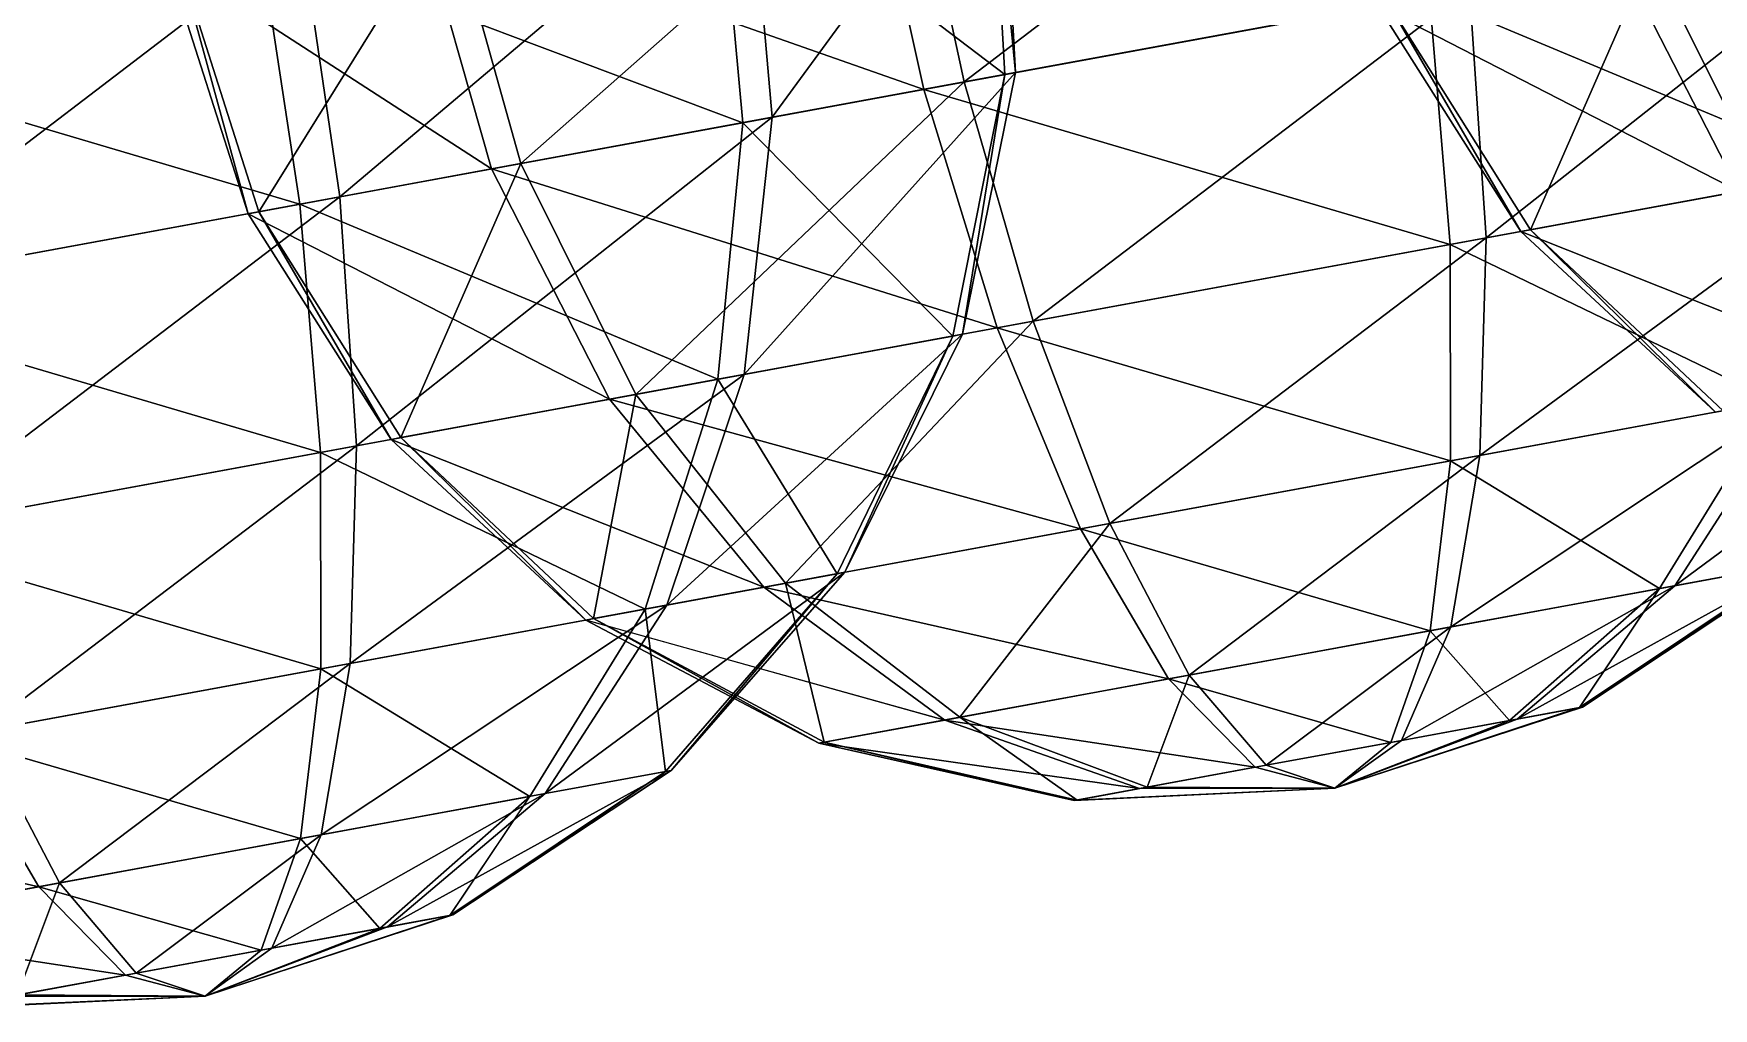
# Model space of a CAD drawing. Header units: metres. Extents: x -550 to 12, y -466 to 28.
# Drawn here: x -352.53 to -303.52, y -203.43 to -174.97 of the extents above; entities that cross this region are included whole.
import ezdxf

# ---------------------------------------------------------------- set-up
doc = ezdxf.new("R2010")
doc.units = ezdxf.units.M

msp = doc.modelspace()

# ---------------------------------------------------------------- linework, layer by layer
for points in [[(-325.38333, -176.38591, -1095.0349), (-327.0284, -168.7937, -1096.0277), (-311.75928, -165.98315, -1095.6974), (-311.7592, -165.98305, -1095.6973)], [(-325.38333, -176.38591, -1095.0349), (-311.75928, -165.98315, -1095.6974), (-310.6345, -173.67111, -1094.716), (-310.6344, -173.671, -1094.7158)], [(-345.93448, -172.27371, -922.5307), (-362.3284, -167.39629, -923.8425), (-361.2036, -175.08427, -922.86096), (-361.20352, -175.08417, -922.86084)], [(-324.19247, -176.16672, -943.5734), (-324.63275, -168.35275, -943.2879), (-332.5486, -169.8098, -930.00745), (-332.54852, -169.8097, -930.0073)], [(-330.98138, -177.41634, -971.717), (-331.66113, -169.64645, -972.42426), (-324.30792, -168.29295, -958.81354), (-324.30783, -168.29285, -958.8134)], [(-330.98138, -177.41634, -971.717), (-324.30792, -168.29295, -958.81354), (-323.87872, -176.10896, -958.57), (-323.87863, -176.10886, -958.5699)], [(-323.87872, -176.10896, -958.57), (-324.30792, -168.29295, -958.81354), (-324.63275, -168.35275, -943.2879), (-324.63266, -168.35265, -943.2878)], [(-323.87872, -176.10896, -958.57), (-324.63275, -168.35275, -943.2879), (-324.19247, -176.16672, -943.5734), (-324.19238, -176.16661, -943.5733)], [(-326.55432, -176.60146, -1039.0668), (-328.24072, -169.01686, -1038.0853), (-341.30176, -171.42097, -1046.1342), (-341.30167, -171.42087, -1046.134)], [(-338.31308, -178.76585, -1087.8129), (-340.41428, -171.25761, -1088.5509), (-327.0284, -168.7937, -1096.0277), (-327.02832, -168.7936, -1096.0276)], [(-338.31308, -178.76585, -1087.8129), (-327.0284, -168.7937, -1096.0277), (-325.38333, -176.38591, -1095.0349), (-325.38324, -176.3858, -1095.0348)], [(-311.80548, -173.88666, -1038.7478), (-328.24072, -169.01686, -1038.0853), (-326.55432, -176.60146, -1039.0668), (-326.55423, -176.60135, -1039.0667)], [(-331.83862, -177.57413, -930.7455), (-332.5486, -169.8098, -930.00745), (-345.93448, -172.27371, -922.5307), (-345.9344, -172.2736, -922.5306)], [(-343.59738, -179.73853, -979.4916), (-344.72217, -172.05057, -980.47314), (-331.66113, -169.64645, -972.42426), (-331.66104, -169.64635, -972.42413)], [(-343.59738, -179.73853, -979.4916), (-331.66113, -169.64645, -972.42426), (-330.98138, -177.41634, -971.717), (-330.9813, -177.41623, -971.71686)], [(-324.19247, -176.16672, -943.5734), (-332.5486, -169.8098, -930.00745), (-331.83862, -177.57413, -930.7455), (-331.83853, -177.57402, -930.74536)], [(-291.45837, -177.4984, -1157.1688), (-293.59143, -170.53404, -1154.291), (-306.20743, -172.85623, -1162.0657), (-306.20734, -172.85612, -1162.0656)], [(-302.00098, -179.43895, -1200.8734), (-305.3502, -172.69844, -1203.0371), (-292.42044, -170.3185, -1210.2592), (-292.42035, -170.31839, -1210.259)], [(-339.17032, -178.92365, -1046.8414), (-341.30176, -171.42097, -1046.1342), (-348.65497, -172.77446, -1059.7449), (-348.65488, -172.77435, -1059.7448)], [(-345.95923, -180.17326, -1074.985), (-348.33014, -172.71468, -1075.2705), (-340.41428, -171.25761, -1088.5509), (-340.41418, -171.2575, -1088.5508)], [(-345.95923, -180.17326, -1074.985), (-340.41428, -171.25761, -1088.5509), (-338.31308, -178.76585, -1087.8129), (-338.313, -178.76575, -1087.8127)], [(-326.55432, -176.60146, -1039.0668), (-341.30176, -171.42097, -1046.1342), (-339.17032, -178.92365, -1046.8414), (-339.17023, -178.92354, -1046.8413)], [(-299.60532, -178.99799, -1048.1335), (-298.87573, -171.50671, -1045.9698), (-311.80548, -173.88666, -1038.7478), (-311.8054, -173.88655, -1038.7477)], [(-310.14792, -180.93854, -1091.8381), (-310.6345, -173.67111, -1094.716), (-298.0185, -171.34892, -1086.9413), (-298.0184, -171.34882, -1086.9412)], [(-310.14792, -180.93854, -1091.8381), (-298.0185, -171.34892, -1086.9413), (-298.83673, -178.85652, -1084.8677), (-298.83664, -178.85641, -1084.8676)], [(-344.76837, -179.95407, -923.5235), (-345.93448, -172.27371, -922.5307), (-361.2036, -175.08427, -922.86096), (-361.20352, -175.08417, -922.86084)], [(-358.34622, -182.45332, -979.8106), (-359.9913, -174.86111, -980.8034), (-344.72217, -172.05057, -980.47314), (-344.72208, -172.05046, -980.473)], [(-358.34622, -182.45332, -979.8106), (-344.72217, -172.05057, -980.47314), (-343.59738, -179.73853, -979.4916), (-343.5973, -179.73842, -979.49146)], [(-331.83862, -177.57413, -930.7455), (-345.93448, -172.27371, -922.5307), (-344.76837, -179.95407, -923.5235), (-344.76828, -179.95396, -923.5234)], [(-346.27298, -180.23102, -1059.9884), (-348.65497, -172.77446, -1059.7449), (-348.33014, -172.71468, -1075.2705), (-348.33005, -172.71457, -1075.2704)], [(-339.17032, -178.92365, -1046.8414), (-348.65497, -172.77446, -1059.7449), (-346.27298, -180.23102, -1059.9884), (-346.2729, -180.23091, -1059.9883)], [(-346.27298, -180.23102, -1059.9884), (-348.33014, -172.71468, -1075.2705), (-345.95923, -180.17326, -1074.985), (-345.95914, -180.17316, -1074.9849)], [(-302.76956, -179.58041, -1164.1393), (-306.20743, -172.85623, -1162.0657), (-313.3101, -174.1636, -1175.2126), (-313.31, -174.1635, -1175.2125)], [(-308.85632, -180.7008, -1189.3722), (-312.99634, -174.10585, -1190.2092), (-305.3502, -172.69844, -1203.0371), (-305.3501, -172.69833, -1203.037)], [(-308.85632, -180.7008, -1189.3722), (-305.3502, -172.69844, -1203.0371), (-302.00098, -179.43895, -1200.8734), (-302.0009, -179.43884, -1200.8733)], [(-291.45837, -177.4984, -1157.1688), (-306.20743, -172.85623, -1162.0657), (-302.76956, -179.58041, -1164.1393), (-302.76947, -179.5803, -1164.1392)], [(-311.1978, -181.13179, -1041.6586), (-311.80548, -173.88666, -1038.7478), (-326.55432, -176.60146, -1039.0668), (-326.55423, -176.60135, -1039.0667)], [(-323.37137, -183.37256, -1092.1241), (-325.38333, -176.38591, -1095.0349), (-310.6345, -173.67111, -1094.716), (-310.6344, -173.671, -1094.7158)], [(-310.6345, -173.67111, -1094.716), (-310.6345, -173.67111, -1094.716), (-325.38333, -176.38591, -1095.0349), (-325.38324, -176.3858, -1095.0348)], [(-323.37137, -183.37256, -1092.1241), (-310.6345, -173.67111, -1094.716), (-310.14792, -180.93854, -1091.8381), (-310.14783, -180.93843, -1091.838)], [(-299.60532, -178.99799, -1048.1335), (-311.80548, -173.88666, -1038.7478), (-311.1978, -181.13179, -1041.6586), (-311.19772, -181.13168, -1041.6584)], [(-309.13763, -180.75258, -1175.9266), (-313.3101, -174.1636, -1175.2126), (-312.99634, -174.10585, -1190.2092), (-312.99625, -174.10574, -1190.2091)], [(-302.76956, -179.58041, -1164.1393), (-313.3101, -174.1636, -1175.2126), (-309.13763, -180.75258, -1175.9266), (-309.13754, -180.75247, -1175.9265)], [(-309.13763, -180.75258, -1175.9266), (-312.99634, -174.10585, -1190.2092), (-308.85632, -180.7008, -1189.3722), (-308.85623, -180.7007, -1189.3721)], [(-344.76837, -179.95407, -923.5235), (-361.2036, -175.08427, -922.86096), (-359.5172, -182.66887, -923.8425), (-359.51712, -182.66876, -923.8424)], [(-334.96387, -185.50636, -1085.6492), (-338.31308, -178.76585, -1087.8129), (-325.38333, -176.38591, -1095.0349), (-325.38324, -176.3858, -1095.0348)], [(-334.96387, -185.50636, -1085.6492), (-325.38333, -176.38591, -1095.0349), (-323.37137, -183.37256, -1092.1241), (-323.37128, -183.37245, -1092.124)], [(-325.71286, -183.80356, -944.41046), (-324.19247, -176.16672, -943.5734), (-331.83862, -177.57413, -930.7455), (-331.83853, -177.57402, -930.74536)], [(-331.79962, -184.92393, -969.6433), (-330.98138, -177.41634, -971.717), (-323.87872, -176.10896, -958.57), (-323.87863, -176.10886, -958.5699)], [(-331.79962, -184.92393, -969.6433), (-323.87872, -176.10896, -958.57), (-325.43155, -183.75177, -957.8561), (-325.43146, -183.75166, -957.85596)], [(-325.43155, -183.75177, -957.8561), (-324.19247, -176.16672, -943.5734), (-325.71286, -183.80356, -944.41046), (-325.71277, -183.80345, -944.41034)], [(-325.43155, -183.75177, -957.8561), (-323.87872, -176.10896, -958.57), (-324.19247, -176.16672, -943.5734), (-324.19238, -176.16661, -943.5733)], [(-324.42126, -183.56581, -1041.9446), (-326.55432, -176.60146, -1039.0668), (-339.17032, -178.92365, -1046.8414), (-339.17023, -178.92354, -1046.8413)], [(-311.1978, -181.13179, -1041.6586), (-326.55432, -176.60146, -1039.0668), (-324.42126, -183.56581, -1041.9446), (-324.42117, -183.5657, -1041.9445)], [(-343.1108, -187.00595, -976.61383), (-343.59738, -179.73853, -979.4916), (-330.98138, -177.41634, -971.717), (-330.9813, -177.41623, -971.71686)], [(-343.1108, -187.00595, -976.61383), (-330.98138, -177.41634, -971.717), (-331.79962, -184.92393, -969.6433), (-331.79953, -184.92383, -969.6432)], [(-332.5682, -185.0654, -932.9093), (-331.83862, -177.57413, -930.7455), (-344.76837, -179.95407, -923.5235), (-344.76828, -179.95396, -923.5234)], [(-325.71286, -183.80356, -944.41046), (-331.83862, -177.57413, -930.7455), (-332.5682, -185.0654, -932.9093), (-332.5681, -185.06529, -932.9092)], [(-341.8192, -186.76822, -1074.148), (-345.95923, -180.17326, -1074.985), (-338.31308, -178.76585, -1087.8129), (-338.313, -178.76575, -1087.8127)], [(-341.8192, -186.76822, -1074.148), (-338.31308, -178.76585, -1087.8129), (-334.96387, -185.50636, -1085.6492), (-334.96378, -185.50626, -1085.649)], [(-310.33276, -187.29015, -1087.2604), (-310.14792, -180.93854, -1091.8381), (-298.83673, -178.85652, -1084.8677), (-298.83664, -178.85641, -1084.8676)], [(-310.33276, -187.29015, -1087.2604), (-298.83673, -178.85652, -1084.8677), (-301.09723, -185.59018, -1081.569), (-301.09714, -185.59007, -1081.5688)], [(-335.73245, -185.64783, -1048.915), (-339.17032, -178.92365, -1046.8414), (-346.27298, -180.23102, -1059.9884), (-346.2729, -180.23091, -1059.9883)], [(-324.42126, -183.56581, -1041.9446), (-339.17032, -178.92365, -1046.8414), (-335.73245, -185.64783, -1048.915), (-335.73236, -185.64772, -1048.9149)], [(-301.7248, -185.70569, -1051.5757), (-299.60532, -178.99799, -1048.1335), (-311.1978, -181.13179, -1041.6586), (-311.19772, -181.13168, -1041.6584)], [(-356.33426, -189.43997, -976.8999), (-358.34622, -182.45332, -979.8106), (-343.59738, -179.73853, -979.4916), (-343.5973, -179.73842, -979.49146)], [(-343.59738, -179.73853, -979.4916), (-343.59738, -179.73853, -979.4916), (-358.34622, -182.45332, -979.8106), (-358.34613, -182.45322, -979.8105)], [(-356.33426, -189.43997, -976.8999), (-343.59738, -179.73853, -979.4916), (-343.1108, -187.00595, -976.61383), (-343.11072, -187.00584, -976.6137)], [(-298.25955, -185.06786, -1167.438), (-302.76956, -179.58041, -1164.1393), (-309.13763, -180.75258, -1175.9266), (-309.13754, -180.75247, -1175.9265)], [(-303.2294, -185.98264, -1188.0405), (-308.85632, -180.7008, -1189.3722), (-302.00098, -179.43895, -1200.8734), (-302.0009, -179.43884, -1200.8733)], [(-344.1607, -187.1992, -926.4342), (-344.76837, -179.95407, -923.5235), (-359.5172, -182.66887, -923.8425), (-359.51712, -182.66876, -923.8424)], [(-342.10052, -186.81999, -1060.7024), (-346.27298, -180.23102, -1059.9884), (-345.95923, -180.17326, -1074.985), (-345.95914, -180.17316, -1074.9849)], [(-335.73245, -185.64783, -1048.915), (-346.27298, -180.23102, -1059.9884), (-342.10052, -186.81999, -1060.7024), (-342.10043, -186.81989, -1060.7023)], [(-342.10052, -186.81999, -1060.7024), (-345.95923, -180.17326, -1074.985), (-341.8192, -186.76822, -1074.148), (-341.81912, -186.76811, -1074.1478)], [(-332.5682, -185.0654, -932.9093), (-344.76837, -179.95407, -923.5235), (-344.1607, -187.1992, -926.4342), (-344.1606, -187.1991, -926.4341)], [(-303.45908, -186.02492, -1177.0623), (-309.13763, -180.75258, -1175.9266), (-308.85632, -180.7008, -1189.3722), (-308.85623, -180.7007, -1189.3721)], [(-298.25955, -185.06786, -1167.438), (-309.13763, -180.75258, -1175.9266), (-303.45908, -186.02492, -1177.0623), (-303.45898, -186.02481, -1177.0621)], [(-303.45908, -186.02492, -1177.0623), (-308.85632, -180.7008, -1189.3722), (-303.2294, -185.98264, -1188.0405), (-303.2293, -185.98253, -1188.0404)], [(-311.19, -187.44794, -1046.2888), (-311.1978, -181.13179, -1041.6586), (-324.42126, -183.56581, -1041.9446), (-324.42117, -183.5657, -1041.9445)], [(-321.12967, -189.27751, -1087.4939), (-323.37137, -183.37256, -1092.1241), (-310.14792, -180.93854, -1091.8381), (-310.14783, -180.93843, -1091.838)], [(-310.14792, -180.93854, -1091.8381), (-310.14792, -180.93854, -1091.8381), (-323.37137, -183.37256, -1092.1241), (-323.37128, -183.37245, -1092.124)], [(-321.12967, -189.27751, -1087.4939), (-310.14792, -180.93854, -1091.8381), (-310.33276, -187.29015, -1087.2604), (-310.33267, -187.29004, -1087.2603)], [(-301.7248, -185.70569, -1051.5757), (-311.1978, -181.13179, -1041.6586), (-311.19, -187.44794, -1046.2888), (-311.1899, -187.44783, -1046.2887)], [(-344.1607, -187.1992, -926.4342), (-359.5172, -182.66887, -923.8425), (-357.38416, -189.63322, -926.7203), (-357.38406, -189.63312, -926.72015)], [(-321.9869, -189.4353, -1046.5223), (-324.42126, -183.56581, -1041.9446), (-335.73245, -185.64783, -1048.915), (-335.73236, -185.64772, -1048.9149)], [(-330.5949, -191.01976, -1082.207), (-334.96387, -185.50636, -1085.6492), (-323.37137, -183.37256, -1092.1241), (-323.37128, -183.37245, -1092.124)], [(-334.06012, -191.6576, -966.3446), (-331.79962, -184.92393, -969.6433), (-325.43155, -183.75177, -957.8561), (-325.43146, -183.75166, -957.85596)], [(-334.06012, -191.6576, -966.3446), (-325.43155, -183.75177, -957.8561), (-328.8606, -190.70053, -956.7204), (-328.8605, -190.70042, -956.7203)], [(-329.0903, -190.74281, -945.74207), (-325.71286, -183.80356, -944.41046), (-332.5682, -185.0654, -932.9093), (-332.5681, -185.06529, -932.9092)], [(-330.5949, -191.01976, -1082.207), (-323.37137, -183.37256, -1092.1241), (-321.12967, -189.27751, -1087.4939), (-321.12958, -189.2774, -1087.4938)], [(-328.8606, -190.70053, -956.7204), (-325.71286, -183.80356, -944.41046), (-329.0903, -190.74281, -945.74207), (-329.0902, -190.7427, -945.74194)], [(-328.8606, -190.70053, -956.7204), (-325.43155, -183.75177, -957.8561), (-325.71286, -183.80356, -944.41046), (-325.71277, -183.80345, -944.41034)], [(-311.19, -187.44794, -1046.2888), (-324.42126, -183.56581, -1041.9446), (-321.9869, -189.4353, -1046.5223), (-321.98682, -189.4352, -1046.5222)], [(-304.6459, -191.09103, -1077.27), (-301.09723, -185.59018, -1081.569), (-295.8977, -184.63312, -1071.9447), (-295.8976, -184.63301, -1071.9446)], [(-304.6459, -191.09103, -1077.27), (-295.8977, -184.63312, -1071.9447), (-300.9693, -190.41428, -1070.4646), (-300.9692, -190.41417, -1070.4645)], [(-334.68768, -191.7731, -936.3514), (-332.5682, -185.0654, -932.9093), (-344.1607, -187.1992, -926.4342), (-344.1606, -187.1991, -926.4341)], [(-343.29565, -193.35756, -972.036), (-343.1108, -187.00595, -976.61383), (-331.79962, -184.92393, -969.6433), (-331.79953, -184.92383, -969.6432)], [(-343.29565, -193.35756, -972.036), (-331.79962, -184.92393, -969.6433), (-334.06012, -191.6576, -966.3446), (-334.06003, -191.65749, -966.3445)], [(-329.0903, -190.74281, -945.74207), (-332.5682, -185.0654, -932.9093), (-334.68768, -191.7731, -936.3514), (-334.6876, -191.773, -936.35126)], [(-331.22244, -191.13527, -1052.2137), (-335.73245, -185.64783, -1048.915), (-342.10052, -186.81999, -1060.7024), (-342.10043, -186.81989, -1060.7023)], [(-336.1923, -192.05005, -1072.8163), (-341.8192, -186.76822, -1074.148), (-334.96387, -185.50636, -1085.6492), (-334.96378, -185.50626, -1085.649)], [(-336.1923, -192.05005, -1072.8163), (-334.96387, -185.50636, -1085.6492), (-330.5949, -191.01976, -1082.207), (-330.59482, -191.01965, -1082.2069)], [(-321.9869, -189.4353, -1046.5223), (-335.73245, -185.64783, -1048.915), (-331.22244, -191.13527, -1052.2137), (-331.22235, -191.13516, -1052.2136)], [(-305.08966, -191.17271, -1056.0615), (-301.7248, -185.70569, -1051.5757), (-311.19, -187.44794, -1046.2888), (-311.1899, -187.44783, -1046.2887)], [(-311.17642, -192.29309, -1081.2944), (-310.33276, -187.29015, -1087.2604), (-301.09723, -185.59018, -1081.569), (-301.09714, -185.59007, -1081.5688)], [(-311.17642, -192.29309, -1081.2944), (-301.09723, -185.59018, -1081.569), (-304.6459, -191.09103, -1077.27), (-304.6458, -191.09093, -1077.2699)], [(-301.1317, -190.44418, -1062.7018), (-301.7248, -185.70569, -1051.5757), (-305.08966, -191.17271, -1056.0615), (-305.08957, -191.1726, -1056.0614)], [(-344.1529, -193.51535, -931.0645), (-344.1607, -187.1992, -926.4342), (-357.38416, -189.63322, -926.7203), (-357.38406, -189.63312, -926.72015)], [(-354.09256, -195.34492, -972.2696), (-356.33426, -189.43997, -976.8999), (-343.1108, -187.00595, -976.61383), (-343.11072, -187.00584, -976.6137)], [(-343.1108, -187.00595, -976.61383), (-343.1108, -187.00595, -976.61383), (-356.33426, -189.43997, -976.8999), (-356.33417, -189.43987, -976.8998)], [(-354.09256, -195.34492, -972.2696), (-343.1108, -187.00595, -976.61383), (-343.29565, -193.35756, -972.036), (-343.29556, -193.35745, -972.0359)], [(-334.68768, -191.7731, -936.3514), (-344.1607, -187.1992, -926.4342), (-344.1529, -193.51535, -931.0645), (-344.1528, -193.51524, -931.0644)], [(-336.42197, -192.09233, -1061.838), (-342.10052, -186.81999, -1060.7024), (-341.8192, -186.76822, -1074.148), (-341.81912, -186.76811, -1074.1478)], [(-331.22244, -191.13527, -1052.2137), (-342.10052, -186.81999, -1060.7024), (-336.42197, -192.09233, -1061.838), (-336.42188, -192.09222, -1061.8379)], [(-336.42197, -192.09233, -1061.838), (-341.8192, -186.76822, -1074.148), (-336.1923, -192.05005, -1072.8163), (-336.1922, -192.04994, -1072.8162)], [(-311.7826, -192.40466, -1052.3231), (-311.19, -187.44794, -1046.2888), (-321.9869, -189.4353, -1046.5223), (-321.98682, -189.4352, -1046.5222)], [(-318.811, -193.69836, -1081.4596), (-321.12967, -189.27751, -1087.4939), (-310.33276, -187.29015, -1087.2604), (-310.33267, -187.29004, -1087.2603)], [(-310.33276, -187.29015, -1087.2604), (-310.33276, -187.29015, -1087.2604), (-321.12967, -189.27751, -1087.4939), (-321.12958, -189.2774, -1087.4938)], [(-318.811, -193.69836, -1081.4596), (-310.33276, -187.29015, -1087.2604), (-311.17642, -192.29309, -1081.2944), (-311.17633, -192.29298, -1081.2943)], [(-305.08966, -191.17271, -1056.0615), (-311.19, -187.44794, -1046.2888), (-311.7826, -192.40466, -1052.3231), (-311.7825, -192.40456, -1052.323)], [(-344.1529, -193.51535, -931.0645), (-357.38416, -189.63322, -926.7203), (-354.9498, -195.50272, -931.2981), (-354.9497, -195.50261, -931.298)], [(-319.41714, -193.80994, -1052.4883), (-321.9869, -189.4353, -1046.5223), (-331.22244, -191.13527, -1052.2137), (-331.22235, -191.13516, -1052.2136)], [(-325.5039, -194.93031, -1077.7212), (-330.5949, -191.01976, -1082.207), (-321.12967, -189.27751, -1087.4939), (-321.12958, -189.2774, -1087.4938)], [(-325.5039, -194.93031, -1077.7212), (-321.12967, -189.27751, -1087.4939), (-318.811, -193.69836, -1081.4596), (-318.8109, -193.69826, -1081.4595)], [(-311.7826, -192.40466, -1052.3231), (-321.9869, -189.4353, -1046.5223), (-319.41714, -193.80994, -1052.4883), (-319.41705, -193.80983, -1052.4882)], [(-309.24094, -194.98419, -1072.2637), (-304.6459, -191.09103, -1077.27), (-300.9693, -190.41428, -1070.4646), (-300.9692, -190.41417, -1070.4645)], [(-309.24094, -194.98419, -1072.2637), (-300.9693, -190.41428, -1070.4646), (-307.3378, -194.63388, -1068.741), (-307.3377, -194.63377, -1068.7408)], [(-307.3378, -194.63388, -1068.741), (-301.1317, -190.44418, -1062.7018), (-307.42188, -194.64935, -1064.7227), (-307.42178, -194.64925, -1064.7225)], [(-307.42188, -194.64935, -1064.7227), (-301.1317, -190.44418, -1062.7018), (-305.08966, -191.17271, -1056.0615), (-305.08957, -191.1726, -1056.0614)], [(-307.3378, -194.63388, -1068.741), (-300.9693, -190.41428, -1070.4646), (-301.1317, -190.44418, -1062.7018), (-301.13162, -190.44408, -1062.7017)], [(-337.6088, -197.15845, -962.04565), (-334.06012, -191.6576, -966.3446), (-328.8606, -190.70053, -956.7204), (-328.8605, -190.70042, -956.7203)], [(-337.6088, -197.15845, -962.04565), (-328.8606, -190.70053, -956.7204), (-333.9322, -196.48169, -955.2403), (-333.9321, -196.48158, -955.2402)], [(-325.94766, -195.012, -1056.5127), (-331.22244, -191.13527, -1052.2137), (-336.42197, -192.09233, -1061.838), (-336.42188, -192.09222, -1061.8379)], [(-329.46185, -195.65884, -1071.0809), (-336.1923, -192.05005, -1072.8163), (-330.5949, -191.01976, -1082.207), (-330.59482, -191.01965, -1082.2069)], [(-334.0946, -196.5116, -947.4775), (-329.0903, -190.74281, -945.74207), (-334.68768, -191.7731, -936.3514), (-334.6876, -191.773, -936.35126)], [(-333.9322, -196.48169, -955.2403), (-329.0903, -190.74281, -945.74207), (-334.0946, -196.5116, -947.4775), (-334.0945, -196.51149, -947.47736)], [(-333.9322, -196.48169, -955.2403), (-328.8606, -190.70053, -956.7204), (-329.0903, -190.74281, -945.74207), (-329.0902, -190.7427, -945.74194)], [(-319.41714, -193.80994, -1052.4883), (-331.22244, -191.13527, -1052.2137), (-325.94766, -195.012, -1056.5127), (-325.94757, -195.01189, -1056.5126)], [(-329.46185, -195.65884, -1071.0809), (-330.5949, -191.01976, -1082.207), (-325.5039, -194.93031, -1077.7212), (-325.5038, -194.9302, -1077.7211)], [(-312.6214, -195.60641, -1074.3469), (-311.17642, -192.29309, -1081.2944), (-304.6459, -191.09103, -1077.27), (-304.6458, -191.09093, -1077.2699)], [(-312.6214, -195.60641, -1074.3469), (-304.6459, -191.09103, -1077.27), (-309.24094, -194.98419, -1072.2637), (-309.24084, -194.98409, -1072.2635)], [(-309.47064, -195.02646, -1061.2854), (-305.08966, -191.17271, -1056.0615), (-311.7826, -192.40466, -1052.3231), (-311.7825, -192.40456, -1052.323)], [(-307.42188, -194.64935, -1064.7227), (-305.08966, -191.17271, -1056.0615), (-309.47064, -195.02646, -1061.2854), (-309.47055, -195.02635, -1061.2853)], [(-338.05255, -197.24013, -940.8373), (-334.68768, -191.7731, -936.3514), (-344.1529, -193.51535, -931.0645), (-344.1528, -193.51524, -931.0644)], [(-344.1393, -198.3605, -966.07007), (-343.29565, -193.35756, -972.036), (-334.06012, -191.6576, -966.3446), (-334.06003, -191.65749, -966.3445)], [(-344.1393, -198.3605, -966.07007), (-334.06012, -191.6576, -966.3446), (-337.6088, -197.15845, -962.04565), (-337.6087, -197.15834, -962.04553)], [(-334.0946, -196.5116, -947.4775), (-334.68768, -191.7731, -936.3514), (-338.05255, -197.24013, -940.8373), (-338.05246, -197.24002, -940.83716)], [(-329.62427, -195.68875, -1063.3181), (-336.42197, -192.09233, -1061.838), (-336.1923, -192.05005, -1072.8163), (-336.1922, -192.04994, -1072.8162)], [(-325.94766, -195.012, -1056.5127), (-336.42197, -192.09233, -1061.838), (-329.62427, -195.68875, -1063.3181), (-329.62418, -195.68864, -1063.318)], [(-329.62427, -195.68875, -1063.3181), (-336.1923, -192.05005, -1072.8163), (-329.46185, -195.65884, -1071.0809), (-329.46176, -195.65874, -1071.0808)], [(-312.93515, -195.66417, -1059.3503), (-311.7826, -192.40466, -1052.3231), (-319.41714, -193.80994, -1052.4883), (-319.41705, -193.80983, -1052.4882)], [(-316.57333, -196.33385, -1074.4324), (-318.811, -193.69836, -1081.4596), (-311.17642, -192.29309, -1081.2944), (-311.17633, -192.29298, -1081.2943)], [(-311.17642, -192.29309, -1081.2944), (-311.17642, -192.29309, -1081.2944), (-318.811, -193.69836, -1081.4596), (-318.8109, -193.69826, -1081.4595)], [(-316.57333, -196.33385, -1074.4324), (-311.17642, -192.29309, -1081.2944), (-312.6214, -195.60641, -1074.3469), (-312.6213, -195.60631, -1074.3468)], [(-309.47064, -195.02646, -1061.2854), (-311.7826, -192.40466, -1052.3231), (-312.93515, -195.66417, -1059.3503), (-312.93506, -195.66406, -1059.3502)], [(-344.74548, -198.47208, -937.0989), (-344.1529, -193.51535, -931.0645), (-354.9498, -195.50272, -931.2981), (-354.9497, -195.50261, -931.298)], [(-351.7739, -199.76578, -966.2352), (-354.09256, -195.34492, -972.2696), (-343.29565, -193.35756, -972.036), (-343.29556, -193.35745, -972.0359)], [(-343.29565, -193.35756, -972.036), (-343.29565, -193.35756, -972.036), (-354.09256, -195.34492, -972.2696), (-354.09247, -195.34482, -972.2695)], [(-351.7739, -199.76578, -966.2352), (-343.29565, -193.35756, -972.036), (-344.1393, -198.3605, -966.07007), (-344.13922, -198.3604, -966.06995)], [(-338.05255, -197.24013, -940.8373), (-344.1529, -193.51535, -931.0645), (-344.74548, -198.47208, -937.0989), (-344.7454, -198.47197, -937.09875)], [(-316.88712, -196.3916, -1059.4358), (-319.41714, -193.80994, -1052.4883), (-325.94766, -195.012, -1056.5127), (-325.94757, -195.01189, -1056.5126)], [(-320.03784, -196.97156, -1072.4973), (-325.5039, -194.93031, -1077.7212), (-318.811, -193.69836, -1081.4596), (-318.8109, -193.69826, -1081.4595)], [(-320.03784, -196.97156, -1072.4973), (-318.811, -193.69836, -1081.4596), (-316.57333, -196.33385, -1074.4324), (-316.57324, -196.33374, -1074.4323)], [(-312.93515, -195.66417, -1059.3503), (-319.41714, -193.80994, -1052.4883), (-316.88712, -196.3916, -1059.4358), (-316.88702, -196.3915, -1059.4357)], [(-320.26755, -197.01382, -1061.519), (-325.94766, -195.012, -1056.5127), (-329.62427, -195.68875, -1063.3181), (-329.62418, -195.68864, -1063.318)], [(-322.08664, -197.34866, -1069.06), (-329.46185, -195.65884, -1071.0809), (-325.5039, -194.93031, -1077.7212), (-325.5038, -194.9302, -1077.7211)], [(-316.88712, -196.3916, -1059.4358), (-325.94766, -195.012, -1056.5127), (-320.26755, -197.01382, -1061.519), (-320.26746, -197.01372, -1061.5189)], [(-322.08664, -197.34866, -1069.06), (-325.5039, -194.93031, -1077.7212), (-320.03784, -196.97156, -1072.4973), (-320.03775, -196.97145, -1072.4972)], [(-314.56918, -197.00435, -1066.8914), (-309.24094, -194.98419, -1072.2637), (-307.3378, -194.63388, -1068.741), (-307.3377, -194.63377, -1068.7408)], [(-314.56918, -197.00435, -1066.8914), (-307.3378, -194.63388, -1068.741), (-307.42188, -194.64935, -1064.7227), (-307.42178, -194.64925, -1064.7225)], [(-314.56918, -197.00435, -1066.8914), (-307.42188, -194.64935, -1064.7227), (-309.47064, -195.02646, -1061.2854), (-309.47055, -195.02635, -1061.2853)], [(-314.56918, -197.00435, -1066.8914), (-312.6214, -195.60641, -1074.3469), (-309.24094, -194.98419, -1072.2637), (-309.24084, -194.98409, -1072.2635)], [(-314.56918, -197.00435, -1066.8914), (-309.47064, -195.02646, -1061.2854), (-312.93515, -195.66417, -1059.3503), (-312.93506, -195.66406, -1059.3502)], [(-352.38004, -199.87735, -937.26404), (-354.9498, -195.50272, -931.2981), (-364.18533, -197.20268, -936.9895), (-364.18524, -197.20258, -936.9894)], [(-358.4668, -200.99773, -962.4968), (-354.09256, -195.34492, -972.2696), (-351.7739, -199.76578, -966.2352), (-351.7738, -199.76567, -966.2351)], [(-344.74548, -198.47208, -937.0989), (-354.9498, -195.50272, -931.2981), (-352.38004, -199.87735, -937.26404), (-352.37994, -199.87724, -937.2639)], [(-322.17072, -197.36414, -1065.0417), (-329.62427, -195.68875, -1063.3181), (-329.46185, -195.65884, -1071.0809), (-329.46176, -195.65874, -1071.0808)], [(-320.26755, -197.01382, -1061.519), (-329.62427, -195.68875, -1063.3181), (-322.17072, -197.36414, -1065.0417), (-322.17062, -197.36403, -1065.0416)], [(-322.17072, -197.36414, -1065.0417), (-329.46185, -195.65884, -1071.0809), (-322.08664, -197.34866, -1069.06), (-322.08655, -197.34856, -1069.0599)], [(-314.56918, -197.00435, -1066.8914), (-312.93515, -195.66417, -1059.3503), (-316.88712, -196.3916, -1059.4358), (-316.88702, -196.3915, -1059.4357)], [(-314.56918, -197.00435, -1066.8914), (-316.57333, -196.33385, -1074.4324), (-312.6214, -195.60641, -1074.3469), (-312.6213, -195.60631, -1074.3468)], [(-312.6214, -195.60641, -1074.3469), (-312.6214, -195.60641, -1074.3469), (-316.57333, -196.33385, -1074.4324), (-316.57324, -196.33374, -1074.4323)], [(-342.20383, -201.0516, -957.0394), (-337.6088, -197.15845, -962.04565), (-333.9322, -196.48169, -955.2403), (-333.9321, -196.48158, -955.2402)], [(-342.20383, -201.0516, -957.0394), (-333.9322, -196.48169, -955.2403), (-340.3007, -200.7013, -953.5167), (-340.3006, -200.70119, -953.5166)], [(-340.3007, -200.7013, -953.5167), (-334.0946, -196.5116, -947.4775), (-340.38477, -200.71677, -949.49835), (-340.38467, -200.71666, -949.4982)], [(-340.38477, -200.71677, -949.49835), (-334.0946, -196.5116, -947.4775), (-338.05255, -197.24013, -940.8373), (-338.05246, -197.24002, -940.83716)], [(-340.3007, -200.7013, -953.5167), (-333.9322, -196.48169, -955.2403), (-334.0946, -196.5116, -947.4775), (-334.0945, -196.51149, -947.47736)], [(-314.56918, -197.00435, -1066.8914), (-316.88712, -196.3916, -1059.4358), (-320.26755, -197.01382, -1061.519), (-320.26746, -197.01372, -1061.5189)], [(-314.56918, -197.00435, -1066.8914), (-320.03784, -196.97156, -1072.4973), (-316.57333, -196.33385, -1074.4324), (-316.57324, -196.33374, -1074.4323)], [(-314.56918, -197.00435, -1066.8914), (-320.26755, -197.01382, -1061.519), (-322.17072, -197.36414, -1065.0417), (-322.17062, -197.36403, -1065.0416)], [(-314.56918, -197.00435, -1066.8914), (-322.17072, -197.36414, -1065.0417), (-322.08664, -197.34866, -1069.06), (-322.08655, -197.34856, -1069.0599)], [(-314.56918, -197.00435, -1066.8914), (-322.08664, -197.34866, -1069.06), (-320.03784, -196.97156, -1072.4973), (-320.03775, -196.97145, -1072.4972)], [(-352.38004, -199.87735, -937.26404), (-364.18533, -197.20268, -936.9895), (-358.91055, -201.0794, -941.28845), (-358.91046, -201.0793, -941.2883)], [(-345.5843, -201.67383, -959.1226), (-344.1393, -198.3605, -966.07007), (-337.6088, -197.15845, -962.04565), (-337.6087, -197.15834, -962.04553)], [(-345.5843, -201.67383, -959.1226), (-337.6088, -197.15845, -962.04565), (-342.20383, -201.0516, -957.0394), (-342.20374, -201.0515, -957.0393)], [(-342.43353, -201.09387, -946.06116), (-338.05255, -197.24013, -940.8373), (-344.74548, -198.47208, -937.0989), (-344.7454, -198.47197, -937.09875)], [(-340.38477, -200.71677, -949.49835), (-338.05255, -197.24013, -940.8373), (-342.43353, -201.09387, -946.06116), (-342.43344, -201.09377, -946.06104)], [(-345.89804, -201.73158, -944.126), (-344.74548, -198.47208, -937.0989), (-352.38004, -199.87735, -937.26404), (-352.37994, -199.87724, -937.2639)], [(-349.53622, -202.40126, -959.2081), (-351.7739, -199.76578, -966.2352), (-344.1393, -198.3605, -966.07007), (-344.13922, -198.3604, -966.06995)], [(-344.1393, -198.3605, -966.07007), (-344.1393, -198.3605, -966.07007), (-351.7739, -199.76578, -966.2352), (-351.7738, -199.76567, -966.2351)], [(-349.53622, -202.40126, -959.2081), (-344.1393, -198.3605, -966.07007), (-345.5843, -201.67383, -959.1226), (-345.5842, -201.67372, -959.1225)], [(-342.43353, -201.09387, -946.06116), (-344.74548, -198.47208, -937.0989), (-345.89804, -201.73158, -944.126), (-345.89795, -201.73148, -944.12585)], [(-349.85, -202.45901, -944.2115), (-352.38004, -199.87735, -937.26404), (-358.91055, -201.0794, -941.28845), (-358.91046, -201.0793, -941.2883)], [(-353.00073, -203.03897, -957.27295), (-358.4668, -200.99773, -962.4968), (-351.7739, -199.76578, -966.2352), (-351.7738, -199.76567, -966.2351)], [(-353.00073, -203.03897, -957.27295), (-351.7739, -199.76578, -966.2352), (-349.53622, -202.40126, -959.2081), (-349.53613, -202.40115, -959.208)], [(-345.89804, -201.73158, -944.126), (-352.38004, -199.87735, -937.26404), (-349.85, -202.45901, -944.2115), (-349.8499, -202.45891, -944.21136)], [(-347.53207, -203.07176, -951.66705), (-342.20383, -201.0516, -957.0394), (-340.3007, -200.7013, -953.5167), (-340.3006, -200.70119, -953.5166)], [(-347.53207, -203.07176, -951.66705), (-340.3007, -200.7013, -953.5167), (-340.38477, -200.71677, -949.49835), (-340.38467, -200.71666, -949.4982)], [(-347.53207, -203.07176, -951.66705), (-340.38477, -200.71677, -949.49835), (-342.43353, -201.09387, -946.06116), (-342.43344, -201.09377, -946.06104)], [(-349.85, -202.45901, -944.2115), (-358.91055, -201.0794, -941.28845), (-353.23044, -203.08124, -946.2947), (-353.23035, -203.08113, -946.29456)], [(-347.53207, -203.07176, -951.66705), (-345.5843, -201.67383, -959.1226), (-342.20383, -201.0516, -957.0394), (-342.20374, -201.0515, -957.0393)], [(-347.53207, -203.07176, -951.66705), (-342.43353, -201.09387, -946.06116), (-345.89804, -201.73158, -944.126), (-345.89795, -201.73148, -944.12585)], [(-347.53207, -203.07176, -951.66705), (-345.89804, -201.73158, -944.126), (-349.85, -202.45901, -944.2115), (-349.8499, -202.45891, -944.21136)], [(-347.53207, -203.07176, -951.66705), (-349.53622, -202.40126, -959.2081), (-345.5843, -201.67383, -959.1226), (-345.5842, -201.67372, -959.1225)], [(-345.5843, -201.67383, -959.1226), (-345.5843, -201.67383, -959.1226), (-349.53622, -202.40126, -959.2081), (-349.53613, -202.40115, -959.208)], [(-347.53207, -203.07176, -951.66705), (-353.00073, -203.03897, -957.27295), (-349.53622, -202.40126, -959.2081), (-349.53613, -202.40115, -959.208)], [(-347.53207, -203.07176, -951.66705), (-349.85, -202.45901, -944.2115), (-353.23044, -203.08124, -946.2947), (-353.23035, -203.08113, -946.29456)], [(-347.53207, -203.07176, -951.66705), (-353.23044, -203.08124, -946.2947), (-355.1336, -203.43155, -949.8174), (-355.1335, -203.43144, -949.81726)], [(-347.53207, -203.07176, -951.66705), (-355.1336, -203.43155, -949.8174), (-355.04953, -203.41608, -953.83575), (-355.04944, -203.41597, -953.83563)], [(-347.53207, -203.07176, -951.66705), (-355.04953, -203.41608, -953.83575), (-353.00073, -203.03897, -957.27295), (-353.00064, -203.03886, -957.2728)]]:
    msp.add_3dface(points)

doc.saveas('drawing.dxf')
